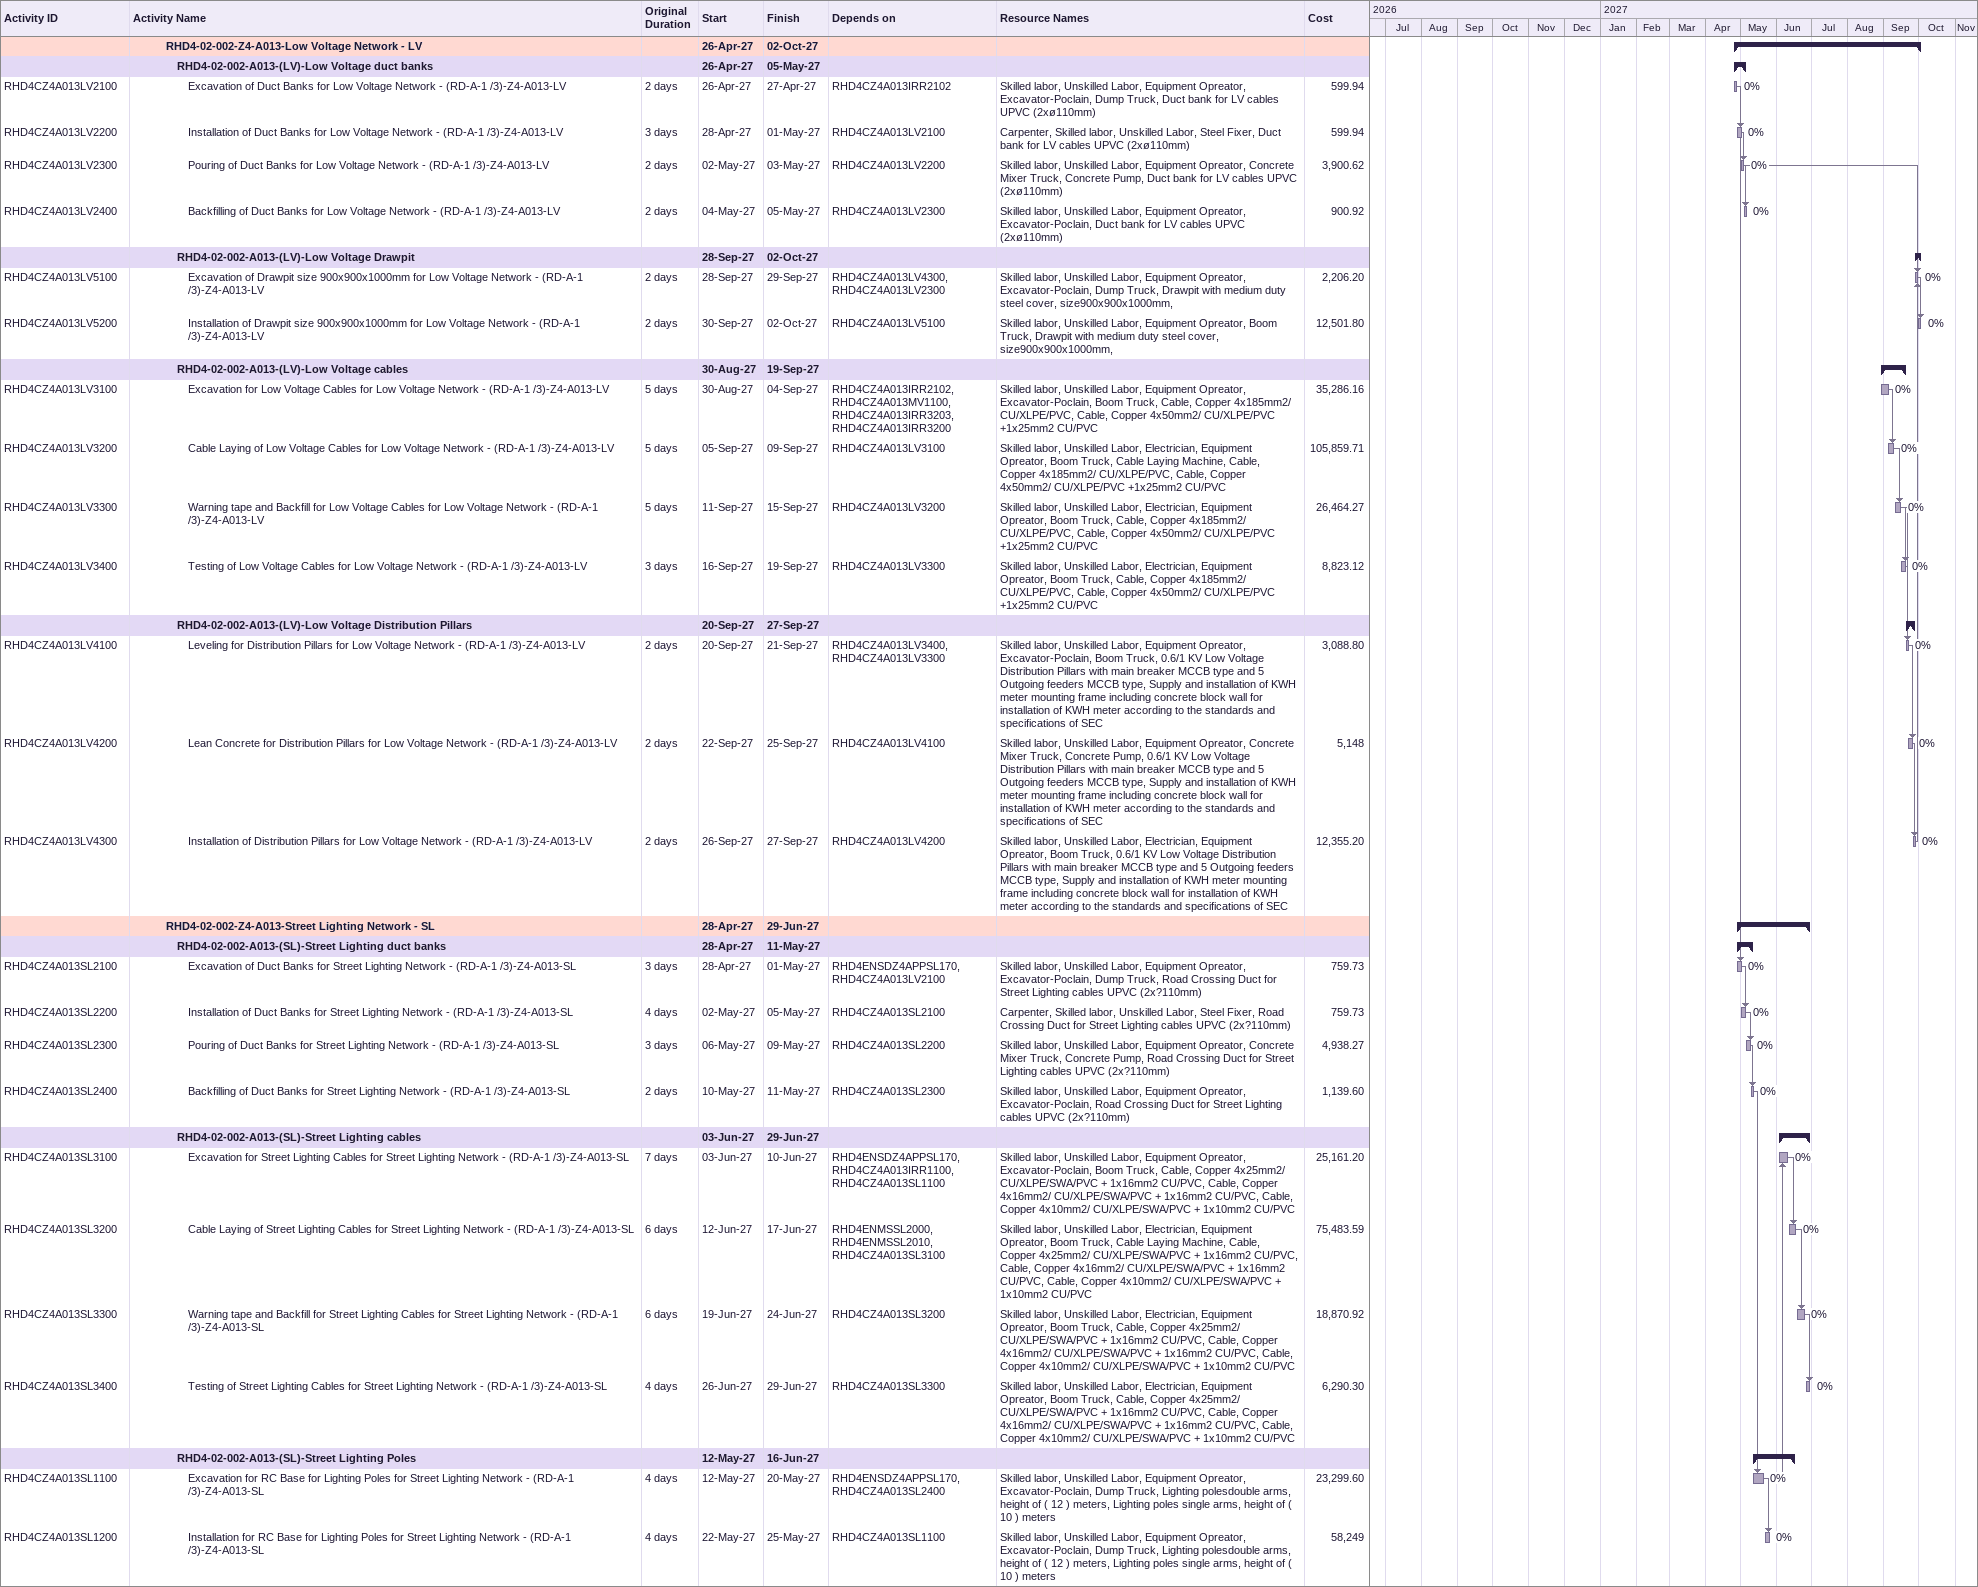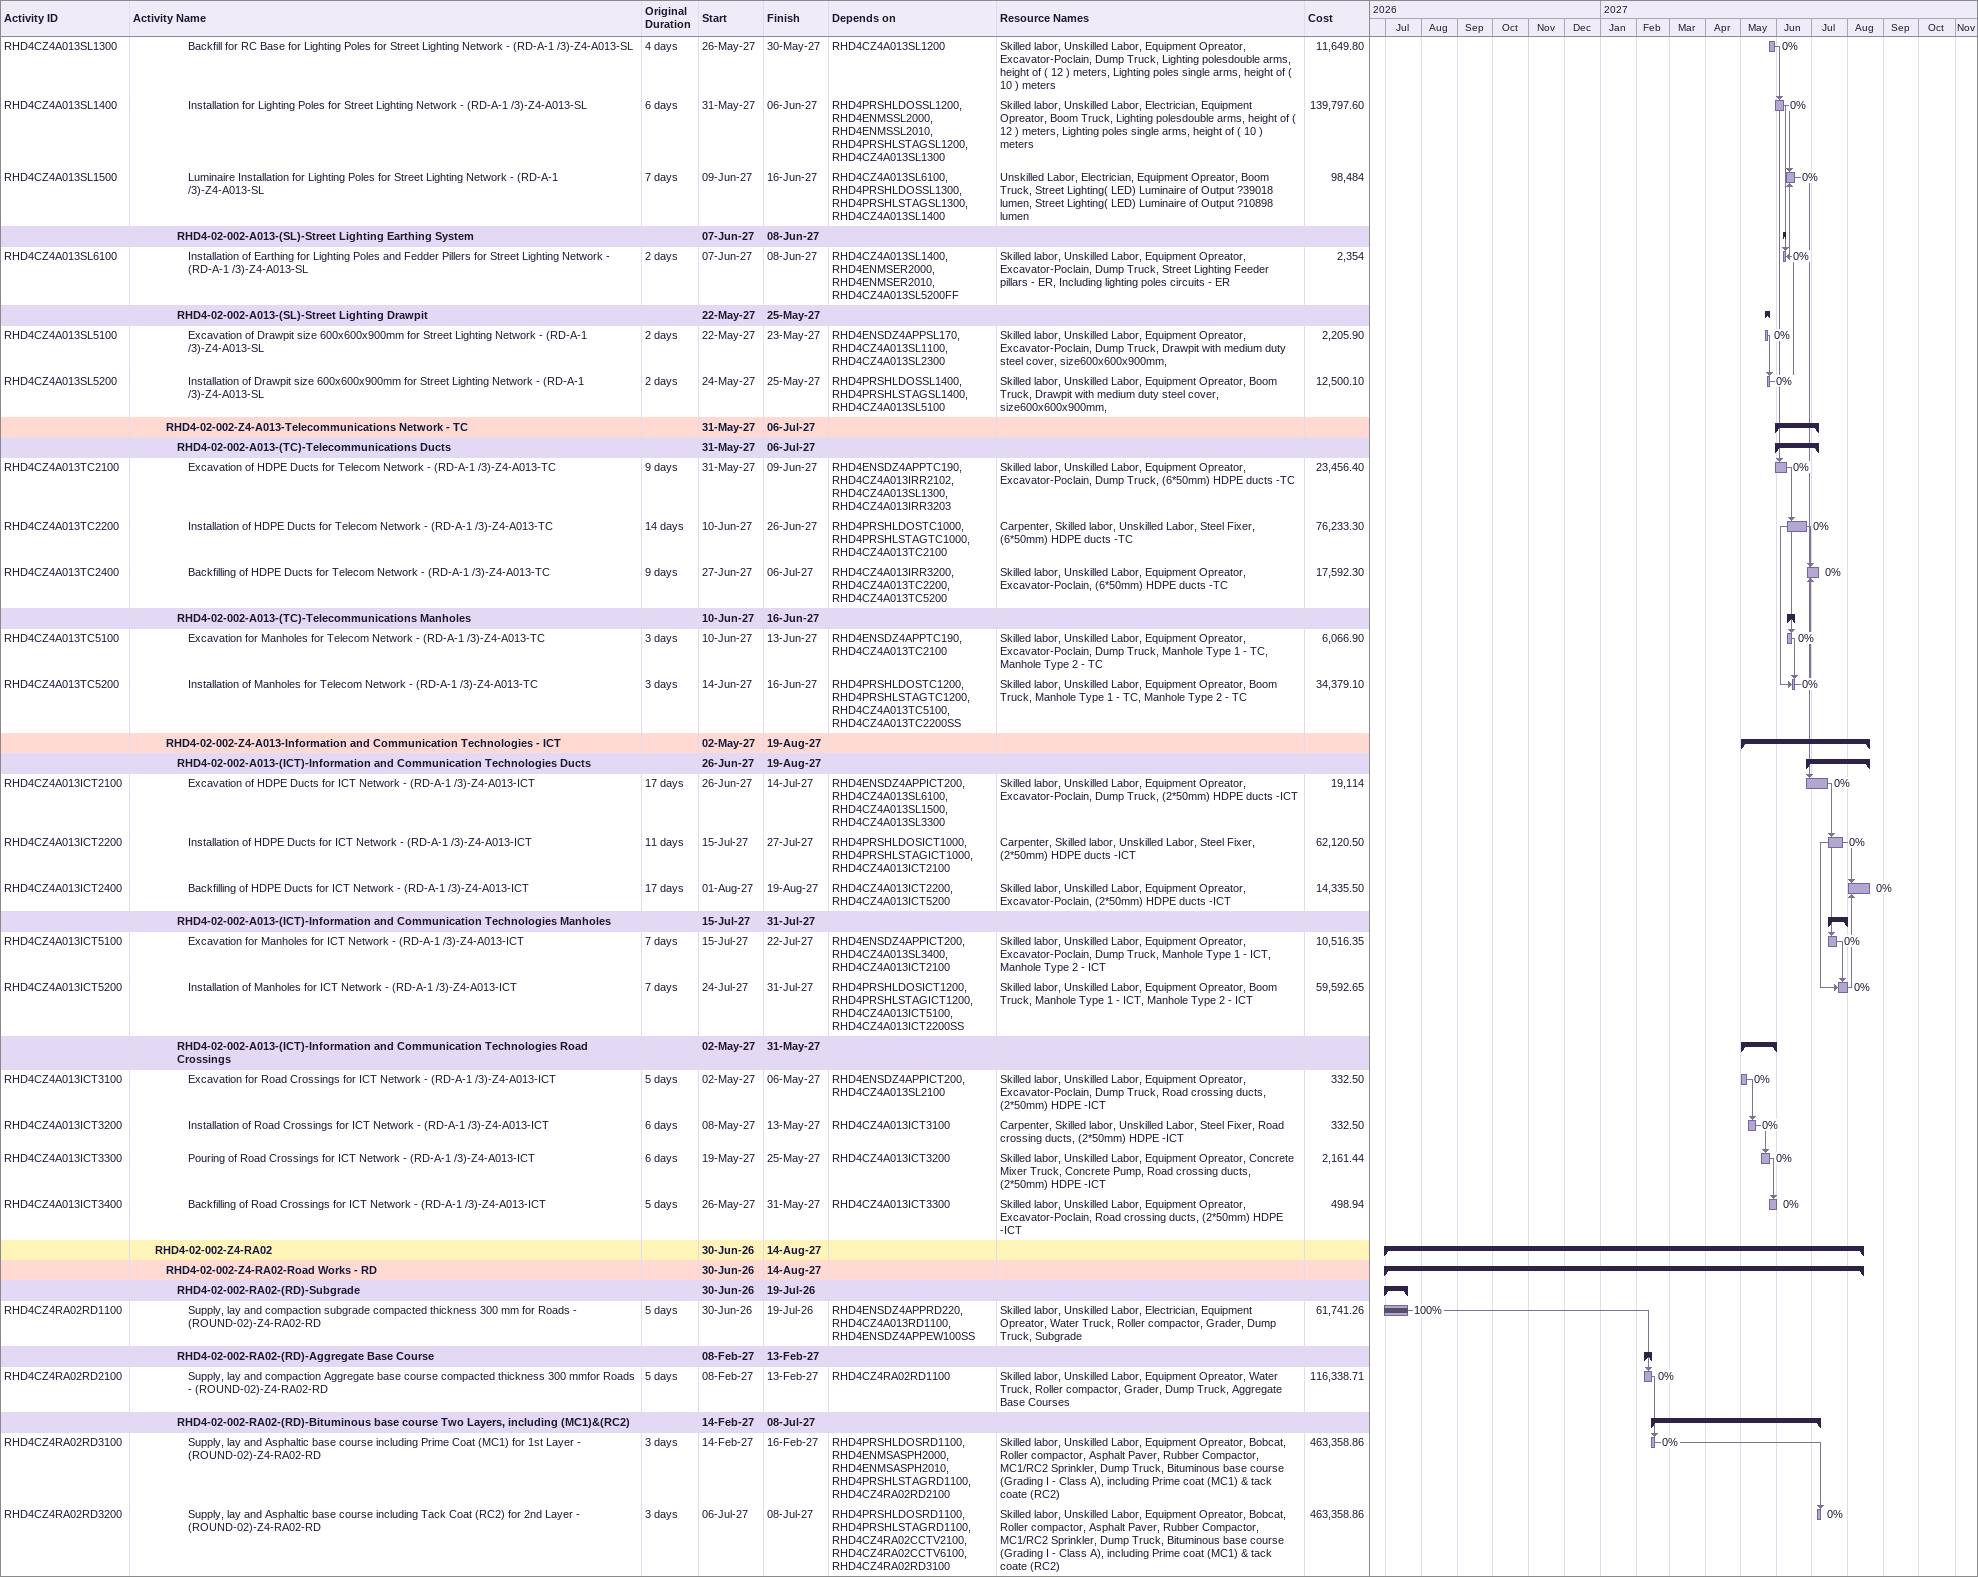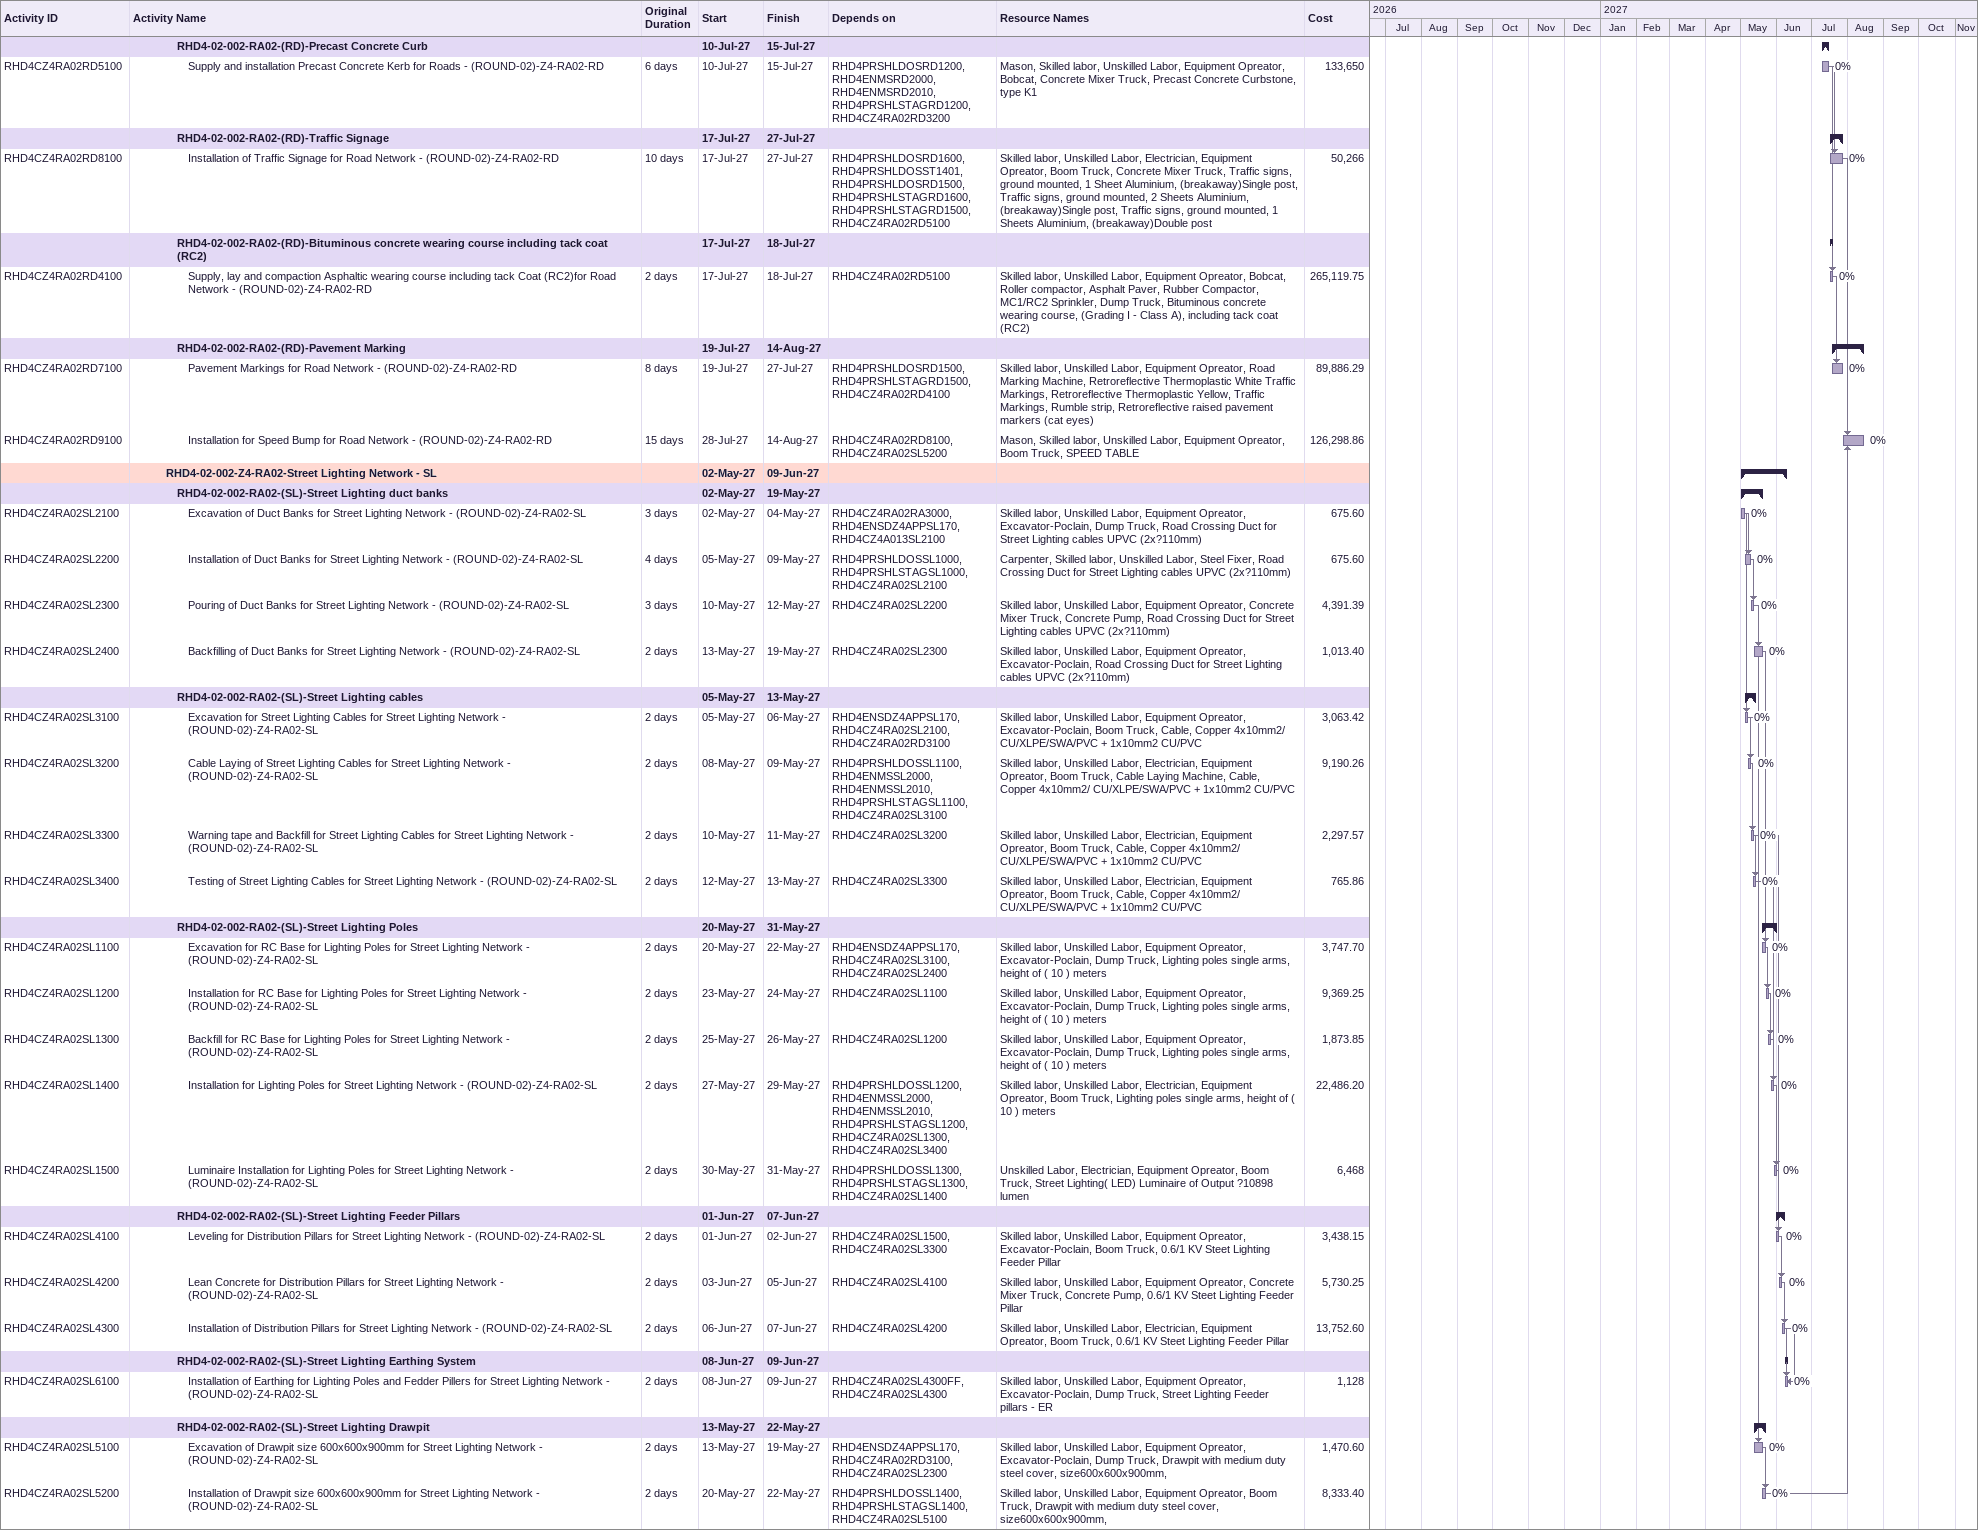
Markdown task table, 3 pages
| ID | Level | Task | Original duration | Start | Finish | Predecessors | Resources | % complete | Cost |
|---|---|---|---|---|---|---|---|---|---|
|  | 4 | **RHD4-02-002-Z4-A013-Low Voltage Network - LV** |  | 2027-04-26 | 2027-10-02 |  |  |  |  |
|  | 5 | **RHD4-02-002-A013-(LV)-Low Voltage duct banks** |  | 2027-04-26 | 2027-05-05 |  |  |  |  |
| RHD4CZ4A013LV2100 | 6 | Excavation of Duct Banks for Low Voltage Network - (RD-A-1 /3)-Z4-A013-LV | 2d | 2027-04-26 | 2027-04-27 | RHD4CZ4A013IRR2102 | Skilled labor, Unskilled Labor, Equipment Opreator, Excavator-Poclain, Dump Truck, Duct bank for LV cables UPVC (2xø110mm) | 0 | 599.94 |
| RHD4CZ4A013LV2200 | 6 | Installation of Duct Banks for Low Voltage Network - (RD-A-1 /3)-Z4-A013-LV | 3d | 2027-04-28 | 2027-05-01 | RHD4CZ4A013LV2100 | Carpenter, Skilled labor, Unskilled Labor, Steel Fixer, Duct bank for LV cables UPVC (2xø110mm) | 0 | 599.94 |
| RHD4CZ4A013LV2300 | 6 | Pouring of Duct Banks for Low Voltage Network - (RD-A-1 /3)-Z4-A013-LV | 2d | 2027-05-02 | 2027-05-03 | RHD4CZ4A013LV2200 | Skilled labor, Unskilled Labor, Equipment Opreator, Concrete Mixer Truck, Concrete Pump, Duct bank for LV cables UPVC (2xø110mm) | 0 | 3900.62 |
| RHD4CZ4A013LV2400 | 6 | Backfilling of Duct Banks for Low Voltage Network - (RD-A-1 /3)-Z4-A013-LV | 2d | 2027-05-04 | 2027-05-05 | RHD4CZ4A013LV2300 | Skilled labor, Unskilled Labor, Equipment Opreator, Excavator-Poclain, Duct bank for LV cables UPVC (2xø110mm) | 0 | 900.92 |
|  | 5 | **RHD4-02-002-A013-(LV)-Low Voltage Drawpit** |  | 2027-09-28 | 2027-10-02 |  |  |  |  |
| RHD4CZ4A013LV5100 | 6 | Excavation of Drawpit size 900x900x1000mm for Low Voltage Network - (RD-A-1 /3)-Z4-A013-LV | 2d | 2027-09-28 | 2027-09-29 | RHD4CZ4A013LV4300, RHD4CZ4A013LV2300 | Skilled labor, Unskilled Labor, Equipment Opreator, Excavator-Poclain, Dump Truck, Drawpit with medium duty steel cover, size900x900x1000mm, | 0 | 2206.20 |
| RHD4CZ4A013LV5200 | 6 | Installation of Drawpit size 900x900x1000mm for Low Voltage Network - (RD-A-1 /3)-Z4-A013-LV | 2d | 2027-09-30 | 2027-10-02 | RHD4CZ4A013LV5100 | Skilled labor, Unskilled Labor, Equipment Opreator, Boom Truck, Drawpit with medium duty steel cover, size900x900x1000mm, | 0 | 12501.80 |
|  | 5 | **RHD4-02-002-A013-(LV)-Low Voltage cables** |  | 2027-08-30 | 2027-09-19 |  |  |  |  |
| RHD4CZ4A013LV3100 | 6 | Excavation for Low Voltage Cables for Low Voltage Network - (RD-A-1 /3)-Z4-A013-LV | 5d | 2027-08-30 | 2027-09-04 | RHD4CZ4A013IRR2102, RHD4CZ4A013MV1100, RHD4CZ4A013IRR3203, RHD4CZ4A013IRR3200 | Skilled labor, Unskilled Labor, Equipment Opreator, Excavator-Poclain, Boom Truck, Cable, Copper 4x185mm2/ CU/XLPE/PVC, Cable, Copper 4x50mm2/ CU/XLPE/PVC +1x25mm2 CU/PVC | 0 | 35286.16 |
| RHD4CZ4A013LV3200 | 6 | Cable Laying of Low Voltage Cables for Low Voltage Network - (RD-A-1 /3)-Z4-A013-LV | 5d | 2027-09-05 | 2027-09-09 | RHD4CZ4A013LV3100 | Skilled labor, Unskilled Labor, Electrician, Equipment Opreator, Boom Truck, Cable Laying Machine, Cable, Copper 4x185mm2/ CU/XLPE/PVC, Cable, Copper 4x50mm2/ CU/XLPE/PVC +1x25mm2 CU/PVC | 0 | 105859.71 |
| RHD4CZ4A013LV3300 | 6 | Warning tape and Backfill for Low Voltage Cables for Low Voltage Network - (RD-A-1 /3)-Z4-A013-LV | 5d | 2027-09-11 | 2027-09-15 | RHD4CZ4A013LV3200 | Skilled labor, Unskilled Labor, Electrician, Equipment Opreator, Boom Truck, Cable, Copper 4x185mm2/ CU/XLPE/PVC, Cable, Copper 4x50mm2/ CU/XLPE/PVC +1x25mm2 CU/PVC | 0 | 26464.27 |
| RHD4CZ4A013LV3400 | 6 | Testing of Low Voltage Cables for Low Voltage Network - (RD-A-1 /3)-Z4-A013-LV | 3d | 2027-09-16 | 2027-09-19 | RHD4CZ4A013LV3300 | Skilled labor, Unskilled Labor, Electrician, Equipment Opreator, Boom Truck, Cable, Copper 4x185mm2/ CU/XLPE/PVC, Cable, Copper 4x50mm2/ CU/XLPE/PVC +1x25mm2 CU/PVC | 0 | 8823.12 |
|  | 5 | **RHD4-02-002-A013-(LV)-Low Voltage Distribution Pillars** |  | 2027-09-20 | 2027-09-27 |  |  |  |  |
| RHD4CZ4A013LV4100 | 6 | Leveling for Distribution Pillars for Low Voltage Network - (RD-A-1 /3)-Z4-A013-LV | 2d | 2027-09-20 | 2027-09-21 | RHD4CZ4A013LV3400, RHD4CZ4A013LV3300 | Skilled labor, Unskilled Labor, Equipment Opreator, Excavator-Poclain, Boom Truck, 0.6/1 KV Low Voltage Distribution Pillars with main breaker MCCB type and 5 Outgoing feeders MCCB type, Supply and installation of KWH meter mounting frame including concrete block wall for installation of KWH meter according to the standards and specifications of SEC | 0 | 3088.80 |
| RHD4CZ4A013LV4200 | 6 | Lean Concrete for Distribution Pillars for Low Voltage Network - (RD-A-1 /3)-Z4-A013-LV | 2d | 2027-09-22 | 2027-09-25 | RHD4CZ4A013LV4100 | Skilled labor, Unskilled Labor, Equipment Opreator, Concrete Mixer Truck, Concrete Pump, 0.6/1 KV Low Voltage Distribution Pillars with main breaker MCCB type and 5 Outgoing feeders MCCB type, Supply and installation of KWH meter mounting frame including concrete block wall for installation of KWH meter according to the standards and specifications of SEC | 0 | 5148 |
| RHD4CZ4A013LV4300 | 6 | Installation of Distribution Pillars for Low Voltage Network - (RD-A-1 /3)-Z4-A013-LV | 2d | 2027-09-26 | 2027-09-27 | RHD4CZ4A013LV4200 | Skilled labor, Unskilled Labor, Electrician, Equipment Opreator, Boom Truck, 0.6/1 KV Low Voltage Distribution Pillars with main breaker MCCB type and 5 Outgoing feeders MCCB type, Supply and installation of KWH meter mounting frame including concrete block wall for installation of KWH meter according to the standards and specifications of SEC | 0 | 12355.20 |
|  | 4 | **RHD4-02-002-Z4-A013-Street Lighting Network - SL** |  | 2027-04-28 | 2027-06-29 |  |  |  |  |
|  | 5 | **RHD4-02-002-A013-(SL)-Street Lighting duct banks** |  | 2027-04-28 | 2027-05-11 |  |  |  |  |
| RHD4CZ4A013SL2100 | 6 | Excavation of Duct Banks for Street Lighting Network - (RD-A-1 /3)-Z4-A013-SL | 3d | 2027-04-28 | 2027-05-01 | RHD4ENSDZ4APPSL170, RHD4CZ4A013LV2100 | Skilled labor, Unskilled Labor, Equipment Opreator, Excavator-Poclain, Dump Truck, Road Crossing Duct for Street Lighting cables UPVC (2x?110mm) | 0 | 759.73 |
| RHD4CZ4A013SL2200 | 6 | Installation of Duct Banks for Street Lighting Network - (RD-A-1 /3)-Z4-A013-SL | 4d | 2027-05-02 | 2027-05-05 | RHD4CZ4A013SL2100 | Carpenter, Skilled labor, Unskilled Labor, Steel Fixer, Road Crossing Duct for Street Lighting cables UPVC (2x?110mm) | 0 | 759.73 |
| RHD4CZ4A013SL2300 | 6 | Pouring of Duct Banks for Street Lighting Network - (RD-A-1 /3)-Z4-A013-SL | 3d | 2027-05-06 | 2027-05-09 | RHD4CZ4A013SL2200 | Skilled labor, Unskilled Labor, Equipment Opreator, Concrete Mixer Truck, Concrete Pump, Road Crossing Duct for Street Lighting cables UPVC (2x?110mm) | 0 | 4938.27 |
| RHD4CZ4A013SL2400 | 6 | Backfilling of Duct Banks for Street Lighting Network - (RD-A-1 /3)-Z4-A013-SL | 2d | 2027-05-10 | 2027-05-11 | RHD4CZ4A013SL2300 | Skilled labor, Unskilled Labor, Equipment Opreator, Excavator-Poclain, Road Crossing Duct for Street Lighting cables UPVC (2x?110mm) | 0 | 1139.60 |
|  | 5 | **RHD4-02-002-A013-(SL)-Street Lighting cables** |  | 2027-06-03 | 2027-06-29 |  |  |  |  |
| RHD4CZ4A013SL3100 | 6 | Excavation for Street Lighting Cables for Street Lighting Network - (RD-A-1 /3)-Z4-A013-SL | 7d | 2027-06-03 | 2027-06-10 | RHD4ENSDZ4APPSL170, RHD4CZ4A013IRR1100, RHD4CZ4A013SL1100 | Skilled labor, Unskilled Labor, Equipment Opreator, Excavator-Poclain, Boom Truck, Cable, Copper 4x25mm2/ CU/XLPE/SWA/PVC + 1x16mm2 CU/PVC, Cable, Copper 4x16mm2/ CU/XLPE/SWA/PVC + 1x16mm2 CU/PVC, Cable, Copper 4x10mm2/ CU/XLPE/SWA/PVC + 1x10mm2 CU/PVC | 0 | 25161.20 |
| RHD4CZ4A013SL3200 | 6 | Cable Laying of Street Lighting Cables for Street Lighting Network - (RD-A-1 /3)-Z4-A013-SL | 6d | 2027-06-12 | 2027-06-17 | RHD4ENMSSL2000, RHD4ENMSSL2010, RHD4CZ4A013SL3100 | Skilled labor, Unskilled Labor, Electrician, Equipment Opreator, Boom Truck, Cable Laying Machine, Cable, Copper 4x25mm2/ CU/XLPE/SWA/PVC + 1x16mm2 CU/PVC, Cable, Copper 4x16mm2/ CU/XLPE/SWA/PVC + 1x16mm2 CU/PVC, Cable, Copper 4x10mm2/ CU/XLPE/SWA/PVC + 1x10mm2 CU/PVC | 0 | 75483.59 |
| RHD4CZ4A013SL3300 | 6 | Warning tape and Backfill for Street Lighting Cables for Street Lighting Network - (RD-A-1 /3)-Z4-A013-SL | 6d | 2027-06-19 | 2027-06-24 | RHD4CZ4A013SL3200 | Skilled labor, Unskilled Labor, Electrician, Equipment Opreator, Boom Truck, Cable, Copper 4x25mm2/ CU/XLPE/SWA/PVC + 1x16mm2 CU/PVC, Cable, Copper 4x16mm2/ CU/XLPE/SWA/PVC + 1x16mm2 CU/PVC, Cable, Copper 4x10mm2/ CU/XLPE/SWA/PVC + 1x10mm2 CU/PVC | 0 | 18870.92 |
| RHD4CZ4A013SL3400 | 6 | Testing of Street Lighting Cables for Street Lighting Network - (RD-A-1 /3)-Z4-A013-SL | 4d | 2027-06-26 | 2027-06-29 | RHD4CZ4A013SL3300 | Skilled labor, Unskilled Labor, Electrician, Equipment Opreator, Boom Truck, Cable, Copper 4x25mm2/ CU/XLPE/SWA/PVC + 1x16mm2 CU/PVC, Cable, Copper 4x16mm2/ CU/XLPE/SWA/PVC + 1x16mm2 CU/PVC, Cable, Copper 4x10mm2/ CU/XLPE/SWA/PVC + 1x10mm2 CU/PVC | 0 | 6290.30 |
|  | 5 | **RHD4-02-002-A013-(SL)-Street Lighting Poles** |  | 2027-05-12 | 2027-06-16 |  |  |  |  |
| RHD4CZ4A013SL1100 | 6 | Excavation for RC Base for Lighting Poles for Street Lighting Network - (RD-A-1 /3)-Z4-A013-SL | 4d | 2027-05-12 | 2027-05-20 | RHD4ENSDZ4APPSL170, RHD4CZ4A013SL2400 | Skilled labor, Unskilled Labor, Equipment Opreator, Excavator-Poclain, Dump Truck, Lighting polesdouble arms, height of ( 12 ) meters, Lighting poles single arms, height of ( 10 ) meters | 0 | 23299.60 |
| RHD4CZ4A013SL1200 | 6 | Installation for RC Base for Lighting Poles for Street Lighting Network - (RD-A-1 /3)-Z4-A013-SL | 4d | 2027-05-22 | 2027-05-25 | RHD4CZ4A013SL1100 | Skilled labor, Unskilled Labor, Equipment Opreator, Excavator-Poclain, Dump Truck, Lighting polesdouble arms, height of ( 12 ) meters, Lighting poles single arms, height of ( 10 ) meters | 0 | 58249 |
| RHD4CZ4A013SL1300 | 6 | Backfill for RC Base for Lighting Poles for Street Lighting Network - (RD-A-1 /3)-Z4-A013-SL | 4d | 2027-05-26 | 2027-05-30 | RHD4CZ4A013SL1200 | Skilled labor, Unskilled Labor, Equipment Opreator, Excavator-Poclain, Dump Truck, Lighting polesdouble arms, height of ( 12 ) meters, Lighting poles single arms, height of ( 10 ) meters | 0 | 11649.80 |
| RHD4CZ4A013SL1400 | 6 | Installation for Lighting Poles for Street Lighting Network - (RD-A-1 /3)-Z4-A013-SL | 6d | 2027-05-31 | 2027-06-06 | RHD4PRSHLDOSSL1200, RHD4ENMSSL2000, RHD4ENMSSL2010, RHD4PRSHLSTAGSL1200, RHD4CZ4A013SL1300 | Skilled labor, Unskilled Labor, Electrician, Equipment Opreator, Boom Truck, Lighting polesdouble arms, height of ( 12 ) meters, Lighting poles single arms, height of ( 10 ) meters | 0 | 139797.60 |
| RHD4CZ4A013SL1500 | 6 | Luminaire Installation for Lighting Poles for Street Lighting Network - (RD-A-1 /3)-Z4-A013-SL | 7d | 2027-06-09 | 2027-06-16 | RHD4CZ4A013SL6100, RHD4PRSHLDOSSL1300, RHD4PRSHLSTAGSL1300, RHD4CZ4A013SL1400 | Unskilled Labor, Electrician, Equipment Opreator, Boom Truck, Street Lighting( LED) Luminaire of Output ?39018 lumen, Street Lighting( LED) Luminaire of Output ?10898 lumen | 0 | 98484 |
|  | 5 | **RHD4-02-002-A013-(SL)-Street Lighting Earthing System** |  | 2027-06-07 | 2027-06-08 |  |  |  |  |
| RHD4CZ4A013SL6100 | 6 | Installation of Earthing for Lighting Poles and Fedder Pillers for Street Lighting Network - (RD-A-1 /3)-Z4-A013-SL | 2d | 2027-06-07 | 2027-06-08 | RHD4CZ4A013SL1400, RHD4ENMSER2000, RHD4ENMSER2010, RHD4CZ4A013SL5200FF | Skilled labor, Unskilled Labor, Equipment Opreator, Excavator-Poclain, Dump Truck, Street Lighting Feeder pillars - ER, Including lighting poles circuits - ER | 0 | 2354 |
|  | 5 | **RHD4-02-002-A013-(SL)-Street Lighting Drawpit** |  | 2027-05-22 | 2027-05-25 |  |  |  |  |
| RHD4CZ4A013SL5100 | 6 | Excavation of Drawpit size 600x600x900mm for Street Lighting Network - (RD-A-1 /3)-Z4-A013-SL | 2d | 2027-05-22 | 2027-05-23 | RHD4ENSDZ4APPSL170, RHD4CZ4A013SL1100, RHD4CZ4A013SL2300 | Skilled labor, Unskilled Labor, Equipment Opreator, Excavator-Poclain, Dump Truck, Drawpit with medium duty steel cover, size600x600x900mm, | 0 | 2205.90 |
| RHD4CZ4A013SL5200 | 6 | Installation of Drawpit size 600x600x900mm for Street Lighting Network - (RD-A-1 /3)-Z4-A013-SL | 2d | 2027-05-24 | 2027-05-25 | RHD4PRSHLDOSSL1400, RHD4PRSHLSTAGSL1400, RHD4CZ4A013SL5100 | Skilled labor, Unskilled Labor, Equipment Opreator, Boom Truck, Drawpit with medium duty steel cover, size600x600x900mm, | 0 | 12500.10 |
|  | 4 | **RHD4-02-002-Z4-A013-Telecommunications Network - TC** |  | 2027-05-31 | 2027-07-06 |  |  |  |  |
|  | 5 | **RHD4-02-002-A013-(TC)-Telecommunications Ducts** |  | 2027-05-31 | 2027-07-06 |  |  |  |  |
| RHD4CZ4A013TC2100 | 6 | Excavation of HDPE Ducts for Telecom Network - (RD-A-1 /3)-Z4-A013-TC | 9d | 2027-05-31 | 2027-06-09 | RHD4ENSDZ4APPTC190, RHD4CZ4A013IRR2102, RHD4CZ4A013SL1300, RHD4CZ4A013IRR3203 | Skilled labor, Unskilled Labor, Equipment Opreator, Excavator-Poclain, Dump Truck, (6*50mm) HDPE ducts -TC | 0 | 23456.40 |
| RHD4CZ4A013TC2200 | 6 | Installation of HDPE Ducts for Telecom Network - (RD-A-1 /3)-Z4-A013-TC | 14d | 2027-06-10 | 2027-06-26 | RHD4PRSHLDOSTC1000, RHD4PRSHLSTAGTC1000, RHD4CZ4A013TC2100 | Carpenter, Skilled labor, Unskilled Labor, Steel Fixer, (6*50mm) HDPE ducts -TC | 0 | 76233.30 |
| RHD4CZ4A013TC2400 | 6 | Backfilling of HDPE Ducts for Telecom Network - (RD-A-1 /3)-Z4-A013-TC | 9d | 2027-06-27 | 2027-07-06 | RHD4CZ4A013IRR3200, RHD4CZ4A013TC2200, RHD4CZ4A013TC5200 | Skilled labor, Unskilled Labor, Equipment Opreator, Excavator-Poclain, (6*50mm) HDPE ducts -TC | 0 | 17592.30 |
|  | 5 | **RHD4-02-002-A013-(TC)-Telecommunications Manholes** |  | 2027-06-10 | 2027-06-16 |  |  |  |  |
| RHD4CZ4A013TC5100 | 6 | Excavation for Manholes for Telecom Network - (RD-A-1 /3)-Z4-A013-TC | 3d | 2027-06-10 | 2027-06-13 | RHD4ENSDZ4APPTC190, RHD4CZ4A013TC2100 | Skilled labor, Unskilled Labor, Equipment Opreator, Excavator-Poclain, Dump Truck, Manhole Type 1 - TC, Manhole Type 2 - TC | 0 | 6066.90 |
| RHD4CZ4A013TC5200 | 6 | Installation of Manholes for Telecom Network - (RD-A-1 /3)-Z4-A013-TC | 3d | 2027-06-14 | 2027-06-16 | RHD4PRSHLDOSTC1200, RHD4PRSHLSTAGTC1200, RHD4CZ4A013TC5100, RHD4CZ4A013TC2200SS | Skilled labor, Unskilled Labor, Equipment Opreator, Boom Truck, Manhole Type 1 - TC, Manhole Type 2 - TC | 0 | 34379.10 |
|  | 4 | **RHD4-02-002-Z4-A013-Information and Communication Technologies - ICT** |  | 2027-05-02 | 2027-08-19 |  |  |  |  |
|  | 5 | **RHD4-02-002-A013-(ICT)-Information and Communication Technologies Ducts** |  | 2027-06-26 | 2027-08-19 |  |  |  |  |
| RHD4CZ4A013ICT2100 | 6 | Excavation of HDPE Ducts for ICT Network - (RD-A-1 /3)-Z4-A013-ICT | 17d | 2027-06-26 | 2027-07-14 | RHD4ENSDZ4APPICT200, RHD4CZ4A013SL6100, RHD4CZ4A013SL1500, RHD4CZ4A013SL3300 | Skilled labor, Unskilled Labor, Equipment Opreator, Excavator-Poclain, Dump Truck, (2*50mm) HDPE ducts -ICT | 0 | 19114 |
| RHD4CZ4A013ICT2200 | 6 | Installation of HDPE Ducts for ICT Network - (RD-A-1 /3)-Z4-A013-ICT | 11d | 2027-07-15 | 2027-07-27 | RHD4PRSHLDOSICT1000, RHD4PRSHLSTAGICT1000, RHD4CZ4A013ICT2100 | Carpenter, Skilled labor, Unskilled Labor, Steel Fixer, (2*50mm) HDPE ducts -ICT | 0 | 62120.50 |
| RHD4CZ4A013ICT2400 | 6 | Backfilling of HDPE Ducts for ICT Network - (RD-A-1 /3)-Z4-A013-ICT | 17d | 2027-08-01 | 2027-08-19 | RHD4CZ4A013ICT2200, RHD4CZ4A013ICT5200 | Skilled labor, Unskilled Labor, Equipment Opreator, Excavator-Poclain, (2*50mm) HDPE ducts -ICT | 0 | 14335.50 |
|  | 5 | **RHD4-02-002-A013-(ICT)-Information and Communication Technologies Manholes** |  | 2027-07-15 | 2027-07-31 |  |  |  |  |
| RHD4CZ4A013ICT5100 | 6 | Excavation for Manholes for ICT Network - (RD-A-1 /3)-Z4-A013-ICT | 7d | 2027-07-15 | 2027-07-22 | RHD4ENSDZ4APPICT200, RHD4CZ4A013SL3400, RHD4CZ4A013ICT2100 | Skilled labor, Unskilled Labor, Equipment Opreator, Excavator-Poclain, Dump Truck, Manhole Type 1 - ICT, Manhole Type 2 - ICT | 0 | 10516.35 |
| RHD4CZ4A013ICT5200 | 6 | Installation of Manholes for ICT Network - (RD-A-1 /3)-Z4-A013-ICT | 7d | 2027-07-24 | 2027-07-31 | RHD4PRSHLDOSICT1200, RHD4PRSHLSTAGICT1200, RHD4CZ4A013ICT5100, RHD4CZ4A013ICT2200SS | Skilled labor, Unskilled Labor, Equipment Opreator, Boom Truck, Manhole Type 1 - ICT, Manhole Type 2 - ICT | 0 | 59592.65 |
|  | 5 | **RHD4-02-002-A013-(ICT)-Information and Communication Technologies Road Crossings** |  | 2027-05-02 | 2027-05-31 |  |  |  |  |
| RHD4CZ4A013ICT3100 | 6 | Excavation for Road Crossings for ICT Network - (RD-A-1 /3)-Z4-A013-ICT | 5d | 2027-05-02 | 2027-05-06 | RHD4ENSDZ4APPICT200, RHD4CZ4A013SL2100 | Skilled labor, Unskilled Labor, Equipment Opreator, Excavator-Poclain, Dump Truck, Road crossing ducts, (2*50mm) HDPE -ICT | 0 | 332.50 |
| RHD4CZ4A013ICT3200 | 6 | Installation of Road Crossings for ICT Network - (RD-A-1 /3)-Z4-A013-ICT | 6d | 2027-05-08 | 2027-05-13 | RHD4CZ4A013ICT3100 | Carpenter, Skilled labor, Unskilled Labor, Steel Fixer, Road crossing ducts, (2*50mm) HDPE -ICT | 0 | 332.50 |
| RHD4CZ4A013ICT3300 | 6 | Pouring of Road Crossings for ICT Network - (RD-A-1 /3)-Z4-A013-ICT | 6d | 2027-05-19 | 2027-05-25 | RHD4CZ4A013ICT3200 | Skilled labor, Unskilled Labor, Equipment Opreator, Concrete Mixer Truck, Concrete Pump, Road crossing ducts, (2*50mm) HDPE -ICT | 0 | 2161.44 |
| RHD4CZ4A013ICT3400 | 6 | Backfilling of Road Crossings for ICT Network - (RD-A-1 /3)-Z4-A013-ICT | 5d | 2027-05-26 | 2027-05-31 | RHD4CZ4A013ICT3300 | Skilled labor, Unskilled Labor, Equipment Opreator, Excavator-Poclain, Road crossing ducts, (2*50mm) HDPE -ICT | 0 | 498.94 |
|  | 3 | **RHD4-02-002-Z4-RA02** |  | 2026-06-30 | 2027-08-14 |  |  |  |  |
|  | 4 | **RHD4-02-002-Z4-RA02-Road Works - RD** |  | 2026-06-30 | 2027-08-14 |  |  |  |  |
|  | 5 | **RHD4-02-002-RA02-(RD)-Subgrade** |  | 2026-06-30 | 2026-07-19 |  |  |  |  |
| RHD4CZ4RA02RD1100 | 6 | Supply, lay and compaction subgrade compacted thickness 300 mm for Roads - (ROUND-02)-Z4-RA02-RD | 5d | 2026-06-30 | 2026-07-19 | RHD4ENSDZ4APPRD220, RHD4CZ4A013RD1100, RHD4ENSDZ4APPEW100SS | Skilled labor, Unskilled Labor, Electrician, Equipment Opreator, Water Truck, Roller compactor, Grader, Dump Truck, Subgrade | 100 | 61741.26 |
|  | 5 | **RHD4-02-002-RA02-(RD)-Aggregate Base Course** |  | 2027-02-08 | 2027-02-13 |  |  |  |  |
| RHD4CZ4RA02RD2100 | 6 | Supply, lay and compaction Aggregate base course compacted thickness 300 mmfor Roads - (ROUND-02)-Z4-RA02-RD | 5d | 2027-02-08 | 2027-02-13 | RHD4CZ4RA02RD1100 | Skilled labor, Unskilled Labor, Equipment Opreator, Water Truck, Roller compactor, Grader, Dump Truck, Aggregate Base Courses | 0 | 116338.71 |
|  | 5 | **RHD4-02-002-RA02-(RD)-Bituminous base course Two Layers, including (MC1)&(RC2)** |  | 2027-02-14 | 2027-07-08 |  |  |  |  |
| RHD4CZ4RA02RD3100 | 6 | Supply, lay and Asphaltic base course including Prime Coat (MC1) for 1st Layer - (ROUND-02)-Z4-RA02-RD | 3d | 2027-02-14 | 2027-02-16 | RHD4PRSHLDOSRD1100, RHD4ENMSASPH2000, RHD4ENMSASPH2010, RHD4PRSHLSTAGRD1100, RHD4CZ4RA02RD2100 | Skilled labor, Unskilled Labor, Equipment Opreator, Bobcat, Roller compactor, Asphalt Paver, Rubber Compactor, MC1/RC2 Sprinkler, Dump Truck, Bituminous base course (Grading I - Class A), including Prime coat (MC1) & tack coate (RC2) | 0 | 463358.86 |
| RHD4CZ4RA02RD3200 | 6 | Supply, lay and Asphaltic base course including Tack Coat (RC2) for 2nd Layer - (ROUND-02)-Z4-RA02-RD | 3d | 2027-07-06 | 2027-07-08 | RHD4PRSHLDOSRD1100, RHD4PRSHLSTAGRD1100, RHD4CZ4RA02CCTV2100, RHD4CZ4RA02CCTV6100, RHD4CZ4RA02RD3100 | Skilled labor, Unskilled Labor, Equipment Opreator, Bobcat, Roller compactor, Asphalt Paver, Rubber Compactor, MC1/RC2 Sprinkler, Dump Truck, Bituminous base course (Grading I - Class A), including Prime coat (MC1) & tack coate (RC2) | 0 | 463358.86 |
|  | 5 | **RHD4-02-002-RA02-(RD)-Precast Concrete Curb** |  | 2027-07-10 | 2027-07-15 |  |  |  |  |
| RHD4CZ4RA02RD5100 | 6 | Supply and installation Precast Concrete Kerb for Roads - (ROUND-02)-Z4-RA02-RD | 6d | 2027-07-10 | 2027-07-15 | RHD4PRSHLDOSRD1200, RHD4ENMSRD2000, RHD4ENMSRD2010, RHD4PRSHLSTAGRD1200, RHD4CZ4RA02RD3200 | Mason, Skilled labor, Unskilled Labor, Equipment Opreator, Bobcat, Concrete Mixer Truck, Precast Concrete Curbstone, type K1 | 0 | 133650 |
|  | 5 | **RHD4-02-002-RA02-(RD)-Traffic Signage** |  | 2027-07-17 | 2027-07-27 |  |  |  |  |
| RHD4CZ4RA02RD8100 | 6 | Installation of Traffic Signage for Road Network - (ROUND-02)-Z4-RA02-RD | 10d | 2027-07-17 | 2027-07-27 | RHD4PRSHLDOSRD1600, RHD4PRSHLDOSST1401, RHD4PRSHLDOSRD1500, RHD4PRSHLSTAGRD1600, RHD4PRSHLSTAGRD1500, RHD4CZ4RA02RD5100 | Skilled labor, Unskilled Labor, Electrician, Equipment Opreator, Boom Truck, Concrete Mixer Truck, Traffic signs, ground mounted, 1 Sheet Aluminium, (breakaway)Single post, Traffic signs, ground mounted, 2 Sheets Aluminium, (breakaway)Single post, Traffic signs, ground mounted, 1 Sheets Aluminium, (breakaway)Double post | 0 | 50266 |
|  | 5 | **RHD4-02-002-RA02-(RD)-Bituminous concrete wearing course including tack coat (RC2)** |  | 2027-07-17 | 2027-07-18 |  |  |  |  |
| RHD4CZ4RA02RD4100 | 6 | Supply, lay and compaction Asphaltic wearing course including tack Coat (RC2)for Road Network - (ROUND-02)-Z4-RA02-RD | 2d | 2027-07-17 | 2027-07-18 | RHD4CZ4RA02RD5100 | Skilled labor, Unskilled Labor, Equipment Opreator, Bobcat, Roller compactor, Asphalt Paver, Rubber Compactor, MC1/RC2 Sprinkler, Dump Truck, Bituminous concrete wearing course, (Grading I - Class A), including tack coat (RC2) | 0 | 265119.75 |
|  | 5 | **RHD4-02-002-RA02-(RD)-Pavement Marking** |  | 2027-07-19 | 2027-08-14 |  |  |  |  |
| RHD4CZ4RA02RD7100 | 6 | Pavement Markings for Road Network - (ROUND-02)-Z4-RA02-RD | 8d | 2027-07-19 | 2027-07-27 | RHD4PRSHLDOSRD1500, RHD4PRSHLSTAGRD1500, RHD4CZ4RA02RD4100 | Skilled labor, Unskilled Labor, Equipment Opreator, Road Marking Machine, Retroreflective Thermoplastic White Traffic Markings, Retroreflective Thermoplastic Yellow, Traffic Markings, Rumble strip, Retroreflective raised pavement markers (cat eyes) | 0 | 89886.29 |
| RHD4CZ4RA02RD9100 | 6 | Installation for Speed Bump for Road Network - (ROUND-02)-Z4-RA02-RD | 15d | 2027-07-28 | 2027-08-14 | RHD4CZ4RA02RD8100, RHD4CZ4RA02SL5200 | Mason, Skilled labor, Unskilled Labor, Equipment Opreator, Boom Truck, SPEED TABLE | 0 | 126298.86 |
|  | 4 | **RHD4-02-002-Z4-RA02-Street Lighting Network - SL** |  | 2027-05-02 | 2027-06-09 |  |  |  |  |
|  | 5 | **RHD4-02-002-RA02-(SL)-Street Lighting duct banks** |  | 2027-05-02 | 2027-05-19 |  |  |  |  |
| RHD4CZ4RA02SL2100 | 6 | Excavation of Duct Banks for Street Lighting Network - (ROUND-02)-Z4-RA02-SL | 3d | 2027-05-02 | 2027-05-04 | RHD4CZ4RA02RA3000, RHD4ENSDZ4APPSL170, RHD4CZ4A013SL2100 | Skilled labor, Unskilled Labor, Equipment Opreator, Excavator-Poclain, Dump Truck, Road Crossing Duct for Street Lighting cables UPVC (2x?110mm) | 0 | 675.60 |
| RHD4CZ4RA02SL2200 | 6 | Installation of Duct Banks for Street Lighting Network - (ROUND-02)-Z4-RA02-SL | 4d | 2027-05-05 | 2027-05-09 | RHD4PRSHLDOSSL1000, RHD4PRSHLSTAGSL1000, RHD4CZ4RA02SL2100 | Carpenter, Skilled labor, Unskilled Labor, Steel Fixer, Road Crossing Duct for Street Lighting cables UPVC (2x?110mm) | 0 | 675.60 |
| RHD4CZ4RA02SL2300 | 6 | Pouring of Duct Banks for Street Lighting Network - (ROUND-02)-Z4-RA02-SL | 3d | 2027-05-10 | 2027-05-12 | RHD4CZ4RA02SL2200 | Skilled labor, Unskilled Labor, Equipment Opreator, Concrete Mixer Truck, Concrete Pump, Road Crossing Duct for Street Lighting cables UPVC (2x?110mm) | 0 | 4391.39 |
| RHD4CZ4RA02SL2400 | 6 | Backfilling of Duct Banks for Street Lighting Network - (ROUND-02)-Z4-RA02-SL | 2d | 2027-05-13 | 2027-05-19 | RHD4CZ4RA02SL2300 | Skilled labor, Unskilled Labor, Equipment Opreator, Excavator-Poclain, Road Crossing Duct for Street Lighting cables UPVC (2x?110mm) | 0 | 1013.40 |
|  | 5 | **RHD4-02-002-RA02-(SL)-Street Lighting cables** |  | 2027-05-05 | 2027-05-13 |  |  |  |  |
| RHD4CZ4RA02SL3100 | 6 | Excavation for Street Lighting Cables for Street Lighting Network - (ROUND-02)-Z4-RA02-SL | 2d | 2027-05-05 | 2027-05-06 | RHD4ENSDZ4APPSL170, RHD4CZ4RA02SL2100, RHD4CZ4RA02RD3100 | Skilled labor, Unskilled Labor, Equipment Opreator, Excavator-Poclain, Boom Truck, Cable, Copper 4x10mm2/ CU/XLPE/SWA/PVC + 1x10mm2 CU/PVC | 0 | 3063.42 |
| RHD4CZ4RA02SL3200 | 6 | Cable Laying of Street Lighting Cables for Street Lighting Network - (ROUND-02)-Z4-RA02-SL | 2d | 2027-05-08 | 2027-05-09 | RHD4PRSHLDOSSL1100, RHD4ENMSSL2000, RHD4ENMSSL2010, RHD4PRSHLSTAGSL1100, RHD4CZ4RA02SL3100 | Skilled labor, Unskilled Labor, Electrician, Equipment Opreator, Boom Truck, Cable Laying Machine, Cable, Copper 4x10mm2/ CU/XLPE/SWA/PVC + 1x10mm2 CU/PVC | 0 | 9190.26 |
| RHD4CZ4RA02SL3300 | 6 | Warning tape and Backfill for Street Lighting Cables for Street Lighting Network - (ROUND-02)-Z4-RA02-SL | 2d | 2027-05-10 | 2027-05-11 | RHD4CZ4RA02SL3200 | Skilled labor, Unskilled Labor, Electrician, Equipment Opreator, Boom Truck, Cable, Copper 4x10mm2/ CU/XLPE/SWA/PVC + 1x10mm2 CU/PVC | 0 | 2297.57 |
| RHD4CZ4RA02SL3400 | 6 | Testing of Street Lighting Cables for Street Lighting Network - (ROUND-02)-Z4-RA02-SL | 2d | 2027-05-12 | 2027-05-13 | RHD4CZ4RA02SL3300 | Skilled labor, Unskilled Labor, Electrician, Equipment Opreator, Boom Truck, Cable, Copper 4x10mm2/ CU/XLPE/SWA/PVC + 1x10mm2 CU/PVC | 0 | 765.86 |
|  | 5 | **RHD4-02-002-RA02-(SL)-Street Lighting Poles** |  | 2027-05-20 | 2027-05-31 |  |  |  |  |
| RHD4CZ4RA02SL1100 | 6 | Excavation for RC Base for Lighting Poles for Street Lighting Network - (ROUND-02)-Z4-RA02-SL | 2d | 2027-05-20 | 2027-05-22 | RHD4ENSDZ4APPSL170, RHD4CZ4RA02SL3100, RHD4CZ4RA02SL2400 | Skilled labor, Unskilled Labor, Equipment Opreator, Excavator-Poclain, Dump Truck, Lighting poles single arms, height of ( 10 ) meters | 0 | 3747.70 |
| RHD4CZ4RA02SL1200 | 6 | Installation for RC Base for Lighting Poles for Street Lighting Network - (ROUND-02)-Z4-RA02-SL | 2d | 2027-05-23 | 2027-05-24 | RHD4CZ4RA02SL1100 | Skilled labor, Unskilled Labor, Equipment Opreator, Excavator-Poclain, Dump Truck, Lighting poles single arms, height of ( 10 ) meters | 0 | 9369.25 |
| RHD4CZ4RA02SL1300 | 6 | Backfill for RC Base for Lighting Poles for Street Lighting Network - (ROUND-02)-Z4-RA02-SL | 2d | 2027-05-25 | 2027-05-26 | RHD4CZ4RA02SL1200 | Skilled labor, Unskilled Labor, Equipment Opreator, Excavator-Poclain, Dump Truck, Lighting poles single arms, height of ( 10 ) meters | 0 | 1873.85 |
| RHD4CZ4RA02SL1400 | 6 | Installation for Lighting Poles for Street Lighting Network - (ROUND-02)-Z4-RA02-SL | 2d | 2027-05-27 | 2027-05-29 | RHD4PRSHLDOSSL1200, RHD4ENMSSL2000, RHD4ENMSSL2010, RHD4PRSHLSTAGSL1200, RHD4CZ4RA02SL1300, RHD4CZ4RA02SL3400 | Skilled labor, Unskilled Labor, Electrician, Equipment Opreator, Boom Truck, Lighting poles single arms, height of ( 10 ) meters | 0 | 22486.20 |
| RHD4CZ4RA02SL1500 | 6 | Luminaire Installation for Lighting Poles for Street Lighting Network - (ROUND-02)-Z4-RA02-SL | 2d | 2027-05-30 | 2027-05-31 | RHD4PRSHLDOSSL1300, RHD4PRSHLSTAGSL1300, RHD4CZ4RA02SL1400 | Unskilled Labor, Electrician, Equipment Opreator, Boom Truck, Street Lighting( LED) Luminaire of Output ?10898 lumen | 0 | 6468 |
|  | 5 | **RHD4-02-002-RA02-(SL)-Street Lighting Feeder Pillars** |  | 2027-06-01 | 2027-06-07 |  |  |  |  |
| RHD4CZ4RA02SL4100 | 6 | Leveling for Distribution Pillars for Street Lighting Network - (ROUND-02)-Z4-RA02-SL | 2d | 2027-06-01 | 2027-06-02 | RHD4CZ4RA02SL1500, RHD4CZ4RA02SL3300 | Skilled labor, Unskilled Labor, Equipment Opreator, Excavator-Poclain, Boom Truck, 0.6/1 KV Steet Lighting Feeder Pillar | 0 | 3438.15 |
| RHD4CZ4RA02SL4200 | 6 | Lean Concrete for Distribution Pillars for Street Lighting Network - (ROUND-02)-Z4-RA02-SL | 2d | 2027-06-03 | 2027-06-05 | RHD4CZ4RA02SL4100 | Skilled labor, Unskilled Labor, Equipment Opreator, Concrete Mixer Truck, Concrete Pump, 0.6/1 KV Steet Lighting Feeder Pillar | 0 | 5730.25 |
| RHD4CZ4RA02SL4300 | 6 | Installation of Distribution Pillars for Street Lighting Network - (ROUND-02)-Z4-RA02-SL | 2d | 2027-06-06 | 2027-06-07 | RHD4CZ4RA02SL4200 | Skilled labor, Unskilled Labor, Electrician, Equipment Opreator, Boom Truck, 0.6/1 KV Steet Lighting Feeder Pillar | 0 | 13752.60 |
|  | 5 | **RHD4-02-002-RA02-(SL)-Street Lighting Earthing System** |  | 2027-06-08 | 2027-06-09 |  |  |  |  |
| RHD4CZ4RA02SL6100 | 6 | Installation of Earthing for Lighting Poles and Fedder Pillers for Street Lighting Network - (ROUND-02)-Z4-RA02-SL | 2d | 2027-06-08 | 2027-06-09 | RHD4CZ4RA02SL4300FF, RHD4CZ4RA02SL4300 | Skilled labor, Unskilled Labor, Equipment Opreator, Excavator-Poclain, Dump Truck, Street Lighting Feeder pillars - ER | 0 | 1128 |
|  | 5 | **RHD4-02-002-RA02-(SL)-Street Lighting Drawpit** |  | 2027-05-13 | 2027-05-22 |  |  |  |  |
| RHD4CZ4RA02SL5100 | 6 | Excavation of Drawpit size 600x600x900mm for Street Lighting Network - (ROUND-02)-Z4-RA02-SL | 2d | 2027-05-13 | 2027-05-19 | RHD4ENSDZ4APPSL170, RHD4CZ4RA02RD3100, RHD4CZ4RA02SL2300 | Skilled labor, Unskilled Labor, Equipment Opreator, Excavator-Poclain, Dump Truck, Drawpit with medium duty steel cover, size600x600x900mm, | 0 | 1470.60 |
| RHD4CZ4RA02SL5200 | 6 | Installation of Drawpit size 600x600x900mm for Street Lighting Network - (ROUND-02)-Z4-RA02-SL | 2d | 2027-05-20 | 2027-05-22 | RHD4PRSHLDOSSL1400, RHD4PRSHLSTAGSL1400, RHD4CZ4RA02SL5100 | Skilled labor, Unskilled Labor, Equipment Opreator, Boom Truck, Drawpit with medium duty steel cover, size600x600x900mm, | 0 | 8333.40 |
